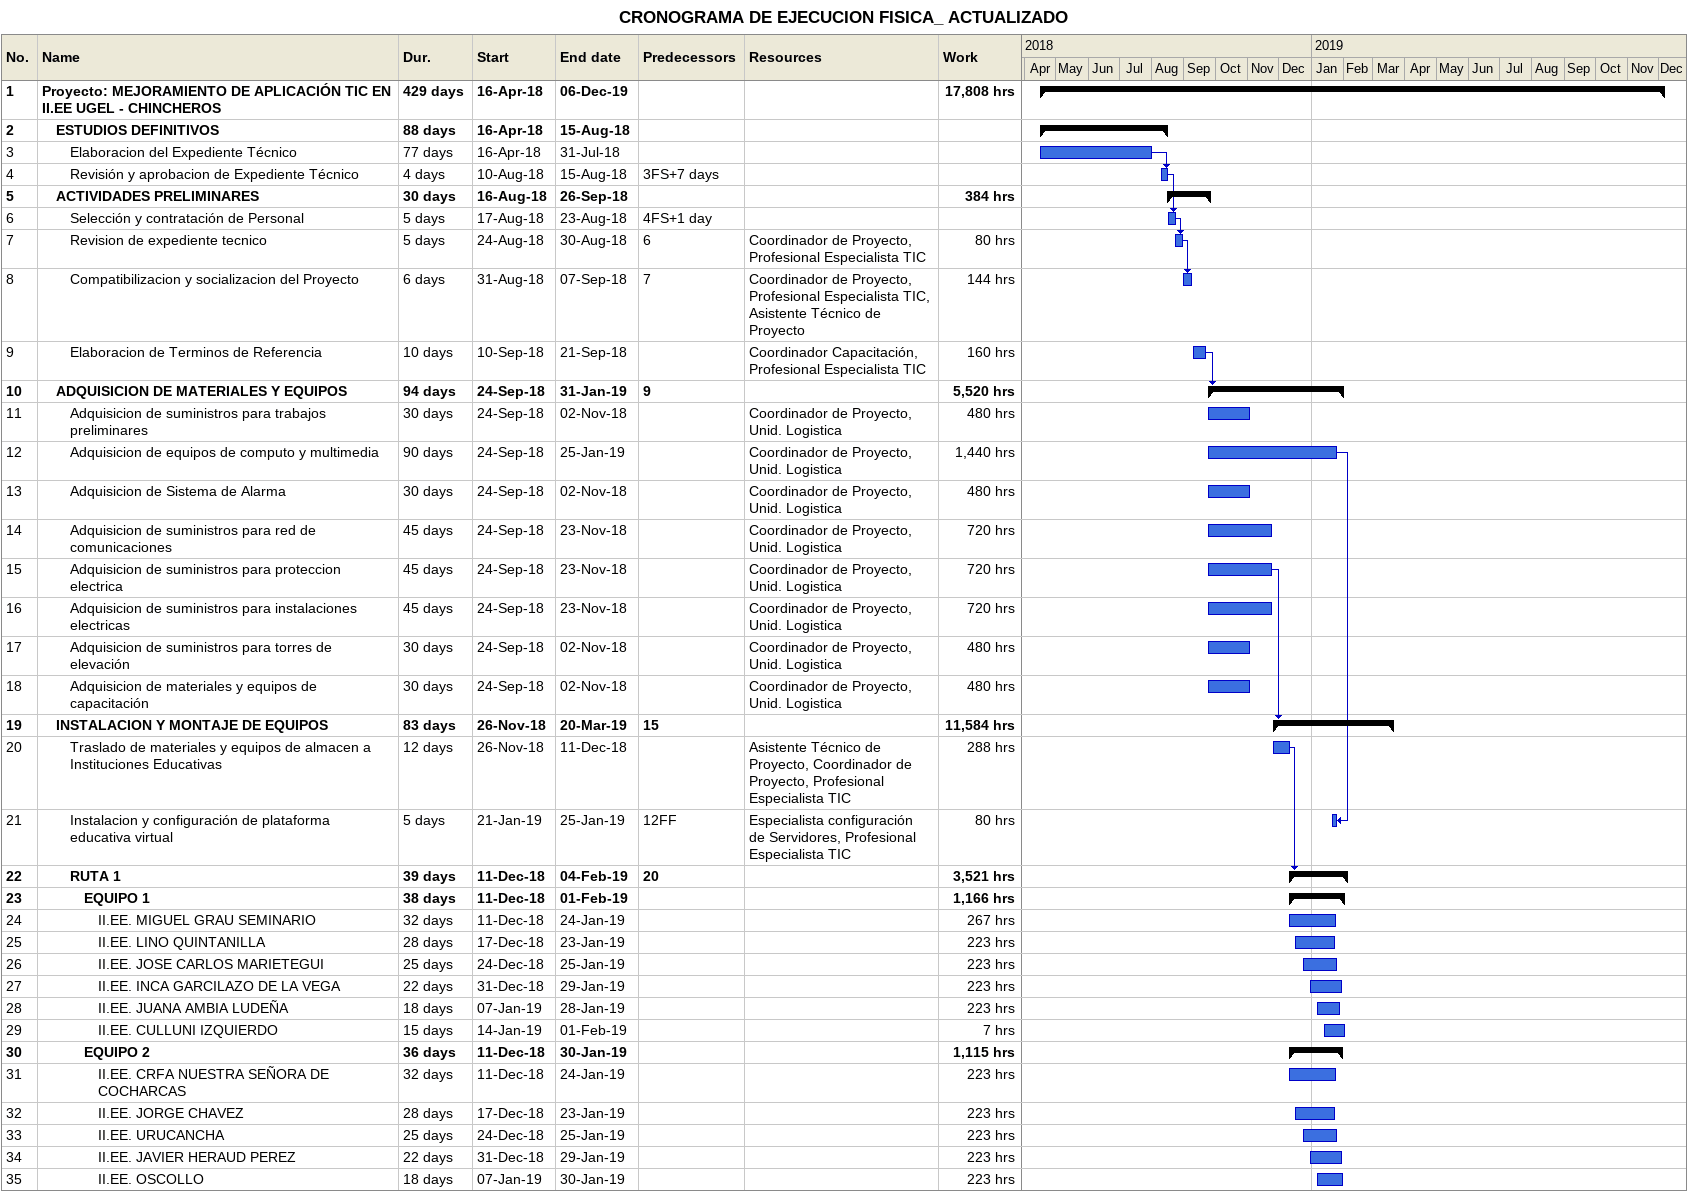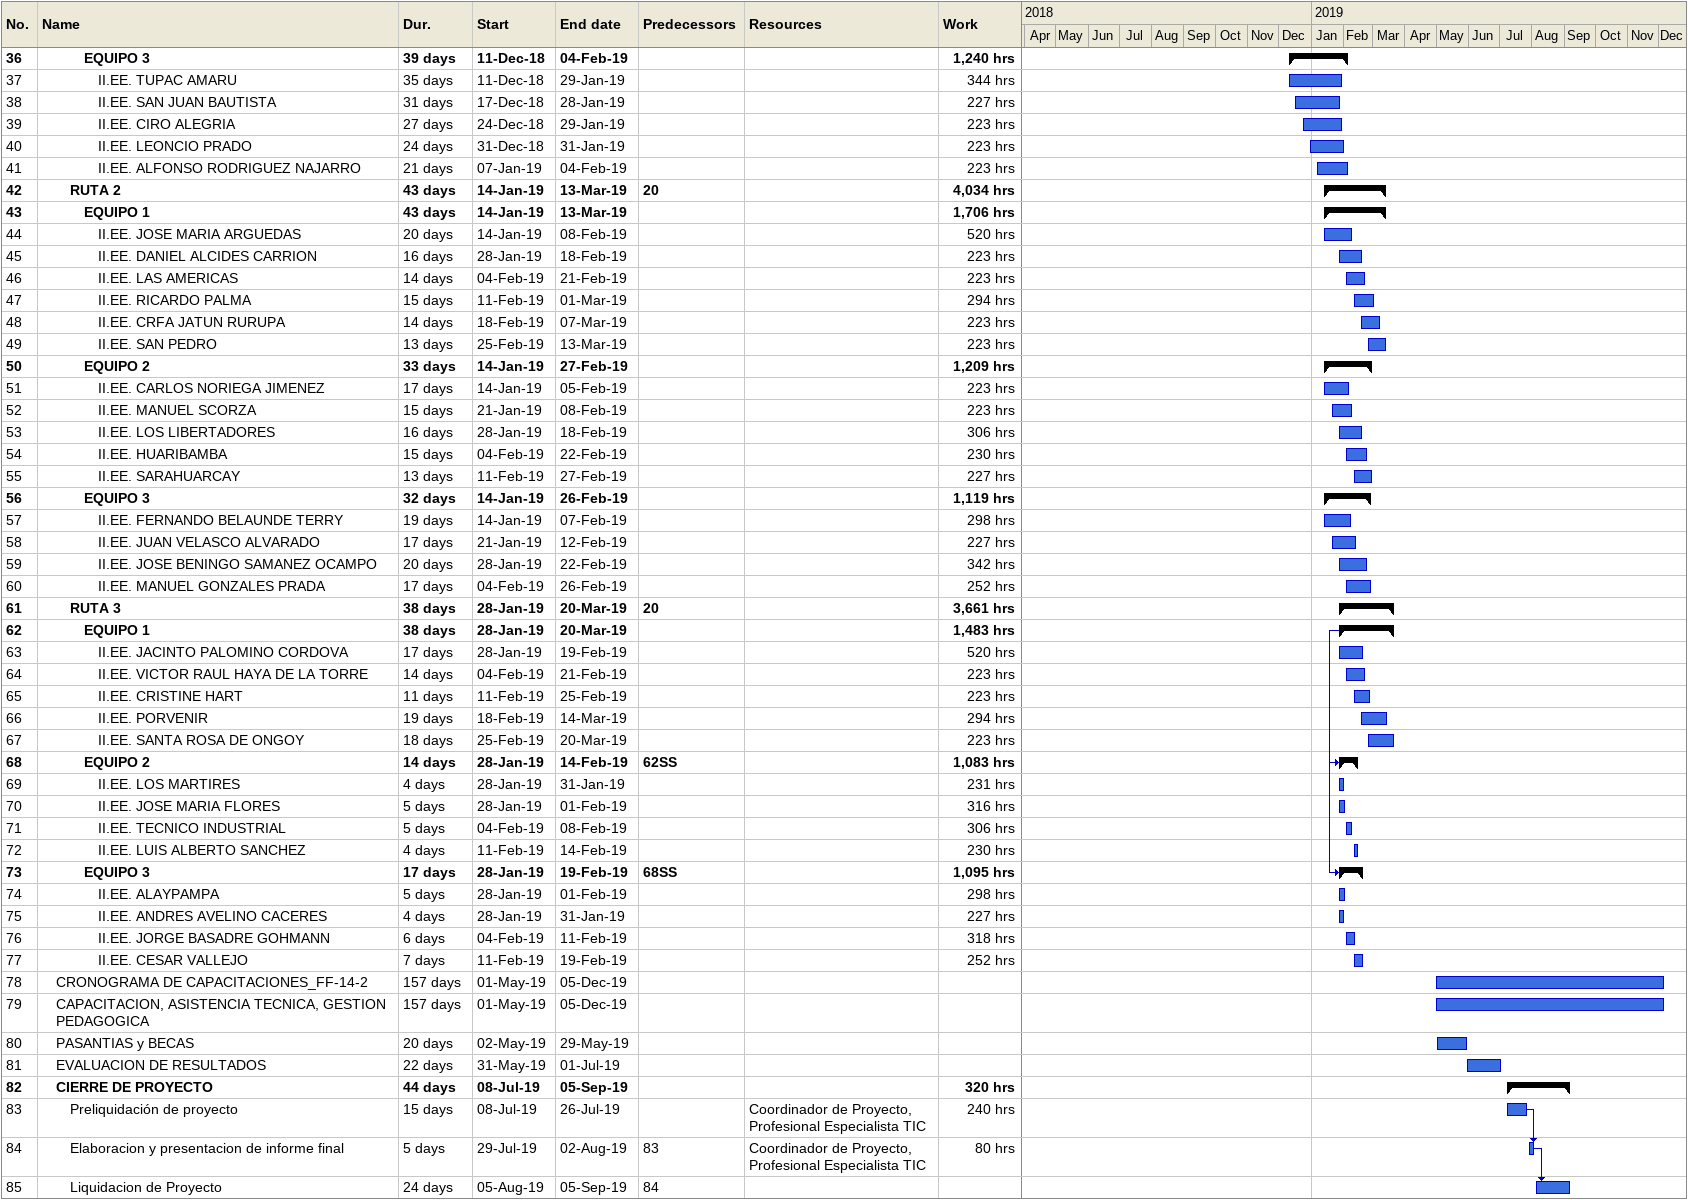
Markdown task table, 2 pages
CRONOGRAMA DE EJECUCION FISICA_ ACTUALIZADO

| ID | Level | Task | Duration | Start | Finish | Predecessors | Resources | Work (h) |
|---|---|---|---|---|---|---|---|---|
| 1 | 1 | **Proyecto: MEJORAMIENTO DE APLICACIÓN TIC EN II.EE UGEL - CHINCHEROS** | 429d | 2018-04-16 | 2019-12-06 |  |  | 17808 |
| 2 | 2 | **ESTUDIOS DEFINITIVOS** | 88d | 2018-04-16 | 2018-08-15 |  |  |  |
| 3 | 3 | Elaboracion del Expediente Técnico | 77d | 2018-04-16 | 2018-07-31 |  |  |  |
| 4 | 3 | Revisión y aprobacion de Expediente Técnico | 4d | 2018-08-10 | 2018-08-15 | 3FS+7d |  |  |
| 5 | 2 | **ACTIVIDADES PRELIMINARES** | 30d | 2018-08-16 | 2018-09-26 |  |  | 384 |
| 6 | 3 | Selección y contratación de Personal | 5d | 2018-08-17 | 2018-08-23 | 4FS+1d |  |  |
| 7 | 3 | Revision de expediente tecnico | 5d | 2018-08-24 | 2018-08-30 | 6 | Coordinador de Proyecto, Profesional Especialista TIC | 80 |
| 8 | 3 | Compatibilizacion y socializacion del Proyecto | 6d | 2018-08-31 | 2018-09-07 | 7 | Coordinador de Proyecto, Profesional Especialista TIC, Asistente Técnico de Proyecto | 144 |
| 9 | 3 | Elaboracion de Terminos de Referencia | 10d | 2018-09-10 | 2018-09-21 |  | Coordinador Capacitación, Profesional Especialista TIC | 160 |
| 10 | 2 | **ADQUISICION DE MATERIALES Y EQUIPOS** | 94d | 2018-09-24 | 2019-01-31 | 9 |  | 5520 |
| 11 | 3 | Adquisicion de suministros para trabajos preliminares | 30d | 2018-09-24 | 2018-11-02 |  | Coordinador de Proyecto, Unid. Logistica | 480 |
| 12 | 3 | Adquisicion de equipos de computo y multimedia | 90d | 2018-09-24 | 2019-01-25 |  | Coordinador de Proyecto, Unid. Logistica | 1440 |
| 13 | 3 | Adquisicion de Sistema de Alarma | 30d | 2018-09-24 | 2018-11-02 |  | Coordinador de Proyecto, Unid. Logistica | 480 |
| 14 | 3 | Adquisicion de suministros para red de comunicaciones | 45d | 2018-09-24 | 2018-11-23 |  | Coordinador de Proyecto, Unid. Logistica | 720 |
| 15 | 3 | Adquisicion de suministros para proteccion electrica | 45d | 2018-09-24 | 2018-11-23 |  | Coordinador de Proyecto, Unid. Logistica | 720 |
| 16 | 3 | Adquisicion de suministros para instalaciones electricas | 45d | 2018-09-24 | 2018-11-23 |  | Coordinador de Proyecto, Unid. Logistica | 720 |
| 17 | 3 | Adquisicion de suministros para torres de elevación | 30d | 2018-09-24 | 2018-11-02 |  | Coordinador de Proyecto, Unid. Logistica | 480 |
| 18 | 3 | Adquisicion de materiales y equipos de capacitación | 30d | 2018-09-24 | 2018-11-02 |  | Coordinador de Proyecto, Unid. Logistica | 480 |
| 19 | 2 | **INSTALACION Y MONTAJE DE EQUIPOS** | 83d | 2018-11-26 | 2019-03-20 | 15 |  | 11584 |
| 20 | 3 | Traslado de materiales y equipos de almacen a Instituciones Educativas | 12d | 2018-11-26 | 2018-12-11 |  | Asistente Técnico de Proyecto, Coordinador de Proyecto, Profesional Especialista TIC | 288 |
| 21 | 3 | Instalacion y configuración de plataforma educativa virtual | 5d | 2019-01-21 | 2019-01-25 | 12FF | Especialista configuración de Servidores, Profesional Especialista TIC | 80 |
| 22 | 3 | **RUTA 1** | 39d | 2018-12-11 | 2019-02-04 | 20 |  | 3521 |
| 23 | 4 | **EQUIPO 1** | 38d | 2018-12-11 | 2019-02-01 |  |  | 1166 |
| 24 | 5 | II.EE. MIGUEL GRAU SEMINARIO | 32d | 2018-12-11 | 2019-01-24 |  |  | 267 |
| 25 | 5 | II.EE. LINO QUINTANILLA | 28d | 2018-12-17 | 2019-01-23 |  |  | 223 |
| 26 | 5 | II.EE. JOSE CARLOS MARIETEGUI | 25d | 2018-12-24 | 2019-01-25 |  |  | 223 |
| 27 | 5 | II.EE. INCA GARCILAZO DE LA VEGA | 22d | 2018-12-31 | 2019-01-29 |  |  | 223 |
| 28 | 5 | II.EE. JUANA AMBIA LUDEÑA | 18d | 2019-01-07 | 2019-01-28 |  |  | 223 |
| 29 | 5 | II.EE. CULLUNI IZQUIERDO | 15d | 2019-01-14 | 2019-02-01 |  |  | 7 |
| 30 | 4 | **EQUIPO 2** | 36d | 2018-12-11 | 2019-01-30 |  |  | 1115 |
| 31 | 5 | II.EE. CRFA NUESTRA SEÑORA DE COCHARCAS | 32d | 2018-12-11 | 2019-01-24 |  |  | 223 |
| 32 | 5 | II.EE. JORGE CHAVEZ | 28d | 2018-12-17 | 2019-01-23 |  |  | 223 |
| 33 | 5 | II.EE. URUCANCHA | 25d | 2018-12-24 | 2019-01-25 |  |  | 223 |
| 34 | 5 | II.EE. JAVIER HERAUD PEREZ | 22d | 2018-12-31 | 2019-01-29 |  |  | 223 |
| 35 | 5 | II.EE. OSCOLLO | 18d | 2019-01-07 | 2019-01-30 |  |  | 223 |
| 36 | 4 | **EQUIPO 3** | 39d | 2018-12-11 | 2019-02-04 |  |  | 1240 |
| 37 | 5 | II.EE. TUPAC AMARU | 35d | 2018-12-11 | 2019-01-29 |  |  | 344 |
| 38 | 5 | II.EE. SAN JUAN BAUTISTA | 31d | 2018-12-17 | 2019-01-28 |  |  | 227 |
| 39 | 5 | II.EE. CIRO ALEGRIA | 27d | 2018-12-24 | 2019-01-29 |  |  | 223 |
| 40 | 5 | II.EE. LEONCIO PRADO | 24d | 2018-12-31 | 2019-01-31 |  |  | 223 |
| 41 | 5 | II.EE. ALFONSO RODRIGUEZ NAJARRO | 21d | 2019-01-07 | 2019-02-04 |  |  | 223 |
| 42 | 3 | **RUTA 2** | 43d | 2019-01-14 | 2019-03-13 | 20 |  | 4034 |
| 43 | 4 | **EQUIPO 1** | 43d | 2019-01-14 | 2019-03-13 |  |  | 1706 |
| 44 | 5 | II.EE. JOSE MARIA ARGUEDAS | 20d | 2019-01-14 | 2019-02-08 |  |  | 520 |
| 45 | 5 | II.EE. DANIEL ALCIDES CARRION | 16d | 2019-01-28 | 2019-02-18 |  |  | 223 |
| 46 | 5 | II.EE. LAS AMERICAS | 14d | 2019-02-04 | 2019-02-21 |  |  | 223 |
| 47 | 5 | II.EE. RICARDO PALMA | 15d | 2019-02-11 | 2019-03-01 |  |  | 294 |
| 48 | 5 | II.EE. CRFA JATUN RURUPA | 14d | 2019-02-18 | 2019-03-07 |  |  | 223 |
| 49 | 5 | II.EE. SAN PEDRO | 13d | 2019-02-25 | 2019-03-13 |  |  | 223 |
| 50 | 4 | **EQUIPO 2** | 33d | 2019-01-14 | 2019-02-27 |  |  | 1209 |
| 51 | 5 | II.EE. CARLOS NORIEGA JIMENEZ | 17d | 2019-01-14 | 2019-02-05 |  |  | 223 |
| 52 | 5 | II.EE. MANUEL SCORZA | 15d | 2019-01-21 | 2019-02-08 |  |  | 223 |
| 53 | 5 | II.EE. LOS LIBERTADORES | 16d | 2019-01-28 | 2019-02-18 |  |  | 306 |
| 54 | 5 | II.EE. HUARIBAMBA | 15d | 2019-02-04 | 2019-02-22 |  |  | 230 |
| 55 | 5 | II.EE. SARAHUARCAY | 13d | 2019-02-11 | 2019-02-27 |  |  | 227 |
| 56 | 4 | **EQUIPO 3** | 32d | 2019-01-14 | 2019-02-26 |  |  | 1119 |
| 57 | 5 | II.EE. FERNANDO BELAUNDE TERRY | 19d | 2019-01-14 | 2019-02-07 |  |  | 298 |
| 58 | 5 | II.EE. JUAN VELASCO ALVARADO | 17d | 2019-01-21 | 2019-02-12 |  |  | 227 |
| 59 | 5 | II.EE. JOSE BENINGO SAMANEZ OCAMPO | 20d | 2019-01-28 | 2019-02-22 |  |  | 342 |
| 60 | 5 | II.EE. MANUEL GONZALES PRADA | 17d | 2019-02-04 | 2019-02-26 |  |  | 252 |
| 61 | 3 | **RUTA 3** | 38d | 2019-01-28 | 2019-03-20 | 20 |  | 3661 |
| 62 | 4 | **EQUIPO 1** | 38d | 2019-01-28 | 2019-03-20 |  |  | 1483 |
| 63 | 5 | II.EE. JACINTO PALOMINO CORDOVA | 17d | 2019-01-28 | 2019-02-19 |  |  | 520 |
| 64 | 5 | II.EE. VICTOR RAUL HAYA DE LA TORRE | 14d | 2019-02-04 | 2019-02-21 |  |  | 223 |
| 65 | 5 | II.EE. CRISTINE HART | 11d | 2019-02-11 | 2019-02-25 |  |  | 223 |
| 66 | 5 | II.EE. PORVENIR | 19d | 2019-02-18 | 2019-03-14 |  |  | 294 |
| 67 | 5 | II.EE. SANTA ROSA DE ONGOY | 18d | 2019-02-25 | 2019-03-20 |  |  | 223 |
| 68 | 4 | **EQUIPO 2** | 14d | 2019-01-28 | 2019-02-14 | 62SS |  | 1083 |
| 69 | 5 | II.EE. LOS MARTIRES | 4d | 2019-01-28 | 2019-01-31 |  |  | 231 |
| 70 | 5 | II.EE. JOSE MARIA FLORES | 5d | 2019-01-28 | 2019-02-01 |  |  | 316 |
| 71 | 5 | II.EE. TECNICO INDUSTRIAL | 5d | 2019-02-04 | 2019-02-08 |  |  | 306 |
| 72 | 5 | II.EE. LUIS ALBERTO SANCHEZ | 4d | 2019-02-11 | 2019-02-14 |  |  | 230 |
| 73 | 4 | **EQUIPO 3** | 17d | 2019-01-28 | 2019-02-19 | 68SS |  | 1095 |
| 74 | 5 | II.EE. ALAYPAMPA | 5d | 2019-01-28 | 2019-02-01 |  |  | 298 |
| 75 | 5 | II.EE. ANDRES AVELINO CACERES | 4d | 2019-01-28 | 2019-01-31 |  |  | 227 |
| 76 | 5 | II.EE. JORGE BASADRE GOHMANN | 6d | 2019-02-04 | 2019-02-11 |  |  | 318 |
| 77 | 5 | II.EE. CESAR VALLEJO | 7d | 2019-02-11 | 2019-02-19 |  |  | 252 |
| 78 | 2 | CRONOGRAMA DE CAPACITACIONES_FF-14-2 | 157d | 2019-05-01 | 2019-12-05 |  |  |  |
| 79 | 2 | CAPACITACION, ASISTENCIA TECNICA, GESTION PEDAGOGICA | 157d | 2019-05-01 | 2019-12-05 |  |  |  |
| 80 | 2 | PASANTIAS y BECAS | 20d | 2019-05-02 | 2019-05-29 |  |  |  |
| 81 | 2 | EVALUACION DE RESULTADOS | 22d | 2019-05-31 | 2019-07-01 |  |  |  |
| 82 | 2 | **CIERRE DE PROYECTO** | 44d | 2019-07-08 | 2019-09-05 |  |  | 320 |
| 83 | 3 | Preliquidación de proyecto | 15d | 2019-07-08 | 2019-07-26 |  | Coordinador de Proyecto, Profesional Especialista TIC | 240 |
| 84 | 3 | Elaboracion y presentacion de informe final | 5d | 2019-07-29 | 2019-08-02 | 83 | Coordinador de Proyecto, Profesional Especialista TIC | 80 |
| 85 | 3 | Liquidacion de Proyecto | 24d | 2019-08-05 | 2019-09-05 | 84 |  |  |
